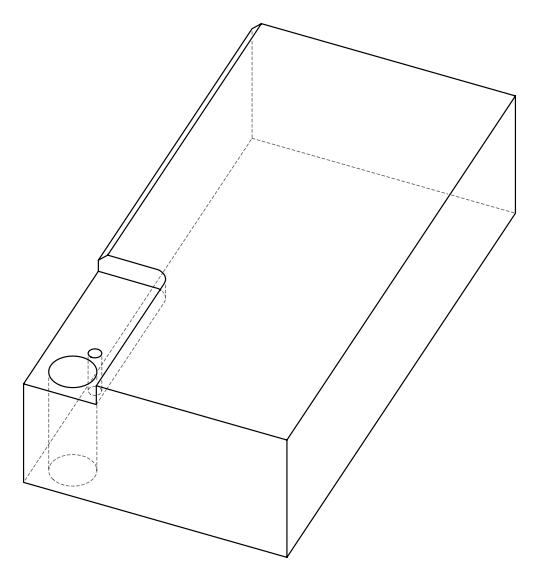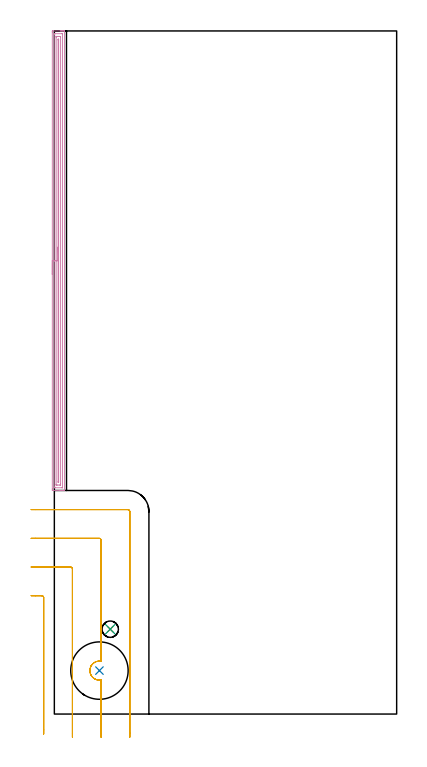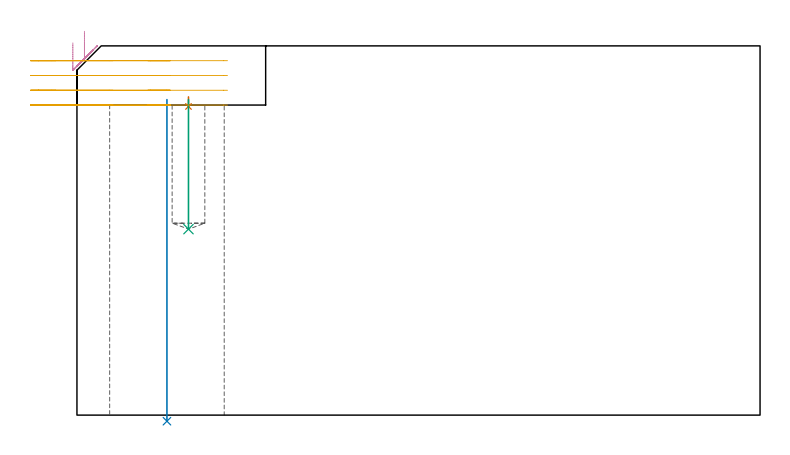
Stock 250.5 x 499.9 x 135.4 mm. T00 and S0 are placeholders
(PLAN: 5 operations, 4 tool changes, 17.8 min)
(1 SPOT_DRILL | STEP1POCKET | NXT0321_9005460120000 | 0.03 min | 2346 mm3)
(2 INDEXABLE_INSERT_DRILL_THROUGH_HOLE_FROM_SOLID | STEP1HOLE | NXT0302_036 | 0.48 min | 187477 mm3)
(3 DRILL_BLIND_HOLE_INTO_CENTER | STEP1POCKET | NXT0301_091 | 0.2 min | 5052 mm3)
(4 AREA_MILL | FG_CHAMFER_SURFACE | UGT0205_001 | 10.93 min | 13673 mm3)
(5 MILL_CORNER_NOTCH_RECTANGULAR | CORNER_NOTCH_RECTANGULAR | UGT0201_006 | Follow Part, ap 7, ae 75% | 6.15 min | 211807 mm3)
(TOOL NXT0321_9005460120000 | NC Spot Drill, 142deg, 12mm, Carbide, Uncoated | D12 PA142 FL30 Z2)
(TOOL NXT0302_036 | Index. Insert Drill 42mm [880-D4200L50-05] | D42 PA176 FL210 Z2)
(TOOL NXT0301_091 | Carbide Drill 12mm [860.1-1200-036A1-MM 2214] | D12 PA140 FL55 Z2)
(TOOL UGT0205_001 | Chamfer Mill 20 x 3 x 45 deg. | D20 FL50 Z2)
(TOOL UGT0201_006 | End Mill 28 mm | D28 FL25 Z2)
(OP 1 SPOT_DRILL)
G17 G21 G94 G90
T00 M6
G54
G17 G0 G90 X40.9 Y62.1 S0 M3
G43 Z145.4 H0
G94 G81 G98 Z113.184 F250. R116.7
G80
M5
M2
(OP 2 INDEXABLE_INSERT_DRILL_THROUGH_HOLE_FROM_SOLID)
G17 G21 G94 G90
T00 M6
G54
G17 G0 G90 X33. Y31.8 S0 M3
G43 Z145.4 H1
G94 G81 G98 Z-2.233 F250. R115.7
G80
M5
M2
(OP 3 DRILL_BLIND_HOLE_INTO_CENTER)
G17 G21 G94 G90
T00 M6
G54
G17 G0 G90 X40.9 Y62.1 S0 M3
G43 Z145.4 H1
G94 G81 G98 Z68.2 F250. R115.7
G80
M5
M2
(OP 4 AREA_MILL)
G17 G21 G94 G90
T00 M6
G54
G17 G0 G90 X-1.5 Y321.75 S1061 M3
G43 Z145.4 H0
Z136.5
G94 G1 Y321.788 Z135.628 F250.
Y321.902 Z134.764
Y322.091 Z133.912
Y322.353 Z133.08
Y322.687 Z132.274
Y323.09 Z131.5
Y323.558 Z130.764
Y324.09 Z130.072
Y324.679 Z129.429
Y325.322 Z128.84
Y326.014 Z128.309
Y326.75 Z127.84
Y327.524 Z127.437
Y328.33 Z127.103
Y329.162 Z126.841
Y330.013 Z126.652
Y330.878 Z126.538
Y331.75 Z126.5
Y498.868
X-1.499 Y499.28 Z126.501
X-1.495 Y499.756 Z126.503
X-1.492 Y499.891 Z126.506
X-1.024 Y499.9 Z126.973
X4.275 Z132.269
X4.815 Z132.812
X5.158 Z133.154
X5.699 Z133.695
X6.041 Z134.036
X6.726 Z134.726
X7.031 Z135.031
X7.387 Y499.892 Z135.378
X7.405 Y499.89 Z135.395
X7.4 Y499.731 Z135.4
Y163.769
X7.405 Y163.61 Z135.395
X7.387 Y163.608 Z135.378
X7.031 Y163.6 Z135.031
X6.726 Z134.726
X6.041 Z134.036
X4.816 Z132.812
X4.275 Z132.269
X3.662 Z131.657
X-1.024 Y163.601 Z126.973
X-1.253 Y163.604 Z126.745
X-1.492 Y163.609 Z126.506
X-1.495 Y163.744 Z126.503
X-1.499 Y164.22 Z126.501
X-1.5 Y164.701 Z126.5
Y331.75
X-0.086 Z127.914
X-0.085 Y497.807 Z127.915
X-0.084 Y497.859 Z127.916
X-0.082 Y497.884 Z127.918
X-0.08 Y497.889 Z127.92
X-0.062 Y497.891 Z127.938
X0.341 Y497.899 Z128.341
X5.158 Z133.158
X5.642 Y497.897 Z133.642
X5.873 Y497.89 Z133.873
X5.979 Y497.878 Z133.979
X5.985 Y497.55 Z133.985
Y497.493
Y165.693
X5.984 Y165.641 Z133.984
X5.982 Y165.616 Z133.982
X5.98 Y165.611 Z133.98
X5.962 Y165.609 Z133.962
X5.559 Y165.601 Z133.559
X0.742 Z128.742
X0.258 Y165.603 Z128.258
X0.027 Y165.61 Z128.027
X-0.079 Y165.622 Z127.921
X-0.085 Y165.95 Z127.915
Y166.007
X-0.086 Y331.75 Z127.914
X1.329 Z129.329
Y495.112
X1.331 Y495.706 Z129.331
X1.334 Y495.855 Z129.334
X1.335 Y495.885 Z129.335
X1.37 Y495.89 Z129.37
X1.436 Y495.897 Z129.436
X1.625 Y495.899 Z129.625
X2.317 Y495.9 Z130.317
X3.392 Z131.392
X4.084 Y495.899 Z132.084
X4.275 Y495.895 Z132.275
X4.466 Y495.89 Z132.466
X4.565 Y495.877 Z132.565
X4.568 Y495.806 Z132.568
X4.569 Y495.706 Z132.569
X4.571 Y495.406 Z132.571
Y168.388
X4.569 Y167.794 Z132.569
X4.566 Y167.645 Z132.566
X4.565 Y167.615 Z132.565
X4.53 Y167.61 Z132.53
X4.464 Y167.603 Z132.464
X4.275 Y167.601 Z132.275
X3.583 Y167.6 Z131.583
X2.508 Z130.508
X1.816 Y167.601 Z129.816
X1.625 Y167.605 Z129.625
X1.434 Y167.61 Z129.434
X1.335 Y167.623 Z129.335
X1.332 Y167.694 Z129.332
X1.331 Y167.794 Z129.331
X1.329 Y168.094 Z129.329
Y331.75
X2.743 Z130.743
Y493.263
X2.746 Y493.679 Z130.746
X2.75 Y493.882 Z130.75
X2.95 Y493.89 Z130.95
X3.15 Y493.882 Z131.15
X3.154 Y493.682 Z131.154
X3.157 Y493.263 Z131.157
Y170.055
X3.155 Y169.82 Z131.155
X3.15 Y169.618 Z131.15
X2.95 Y169.61 Z130.95
X2.75 Y169.618 Z130.75
X2.746 Y169.818 Z130.746
X2.743 Y170.237 Z130.743
Y331.75
Y332.622 Z130.781
Y333.486 Z130.895
Y334.338 Z131.083
Y335.17 Z131.346
Y335.976 Z131.68
Y336.75 Z132.082
Y337.486 Z132.551
Y338.178 Z133.082
Y338.821 Z133.672
Y339.41 Z134.315
Y339.941 Z135.007
Y340.41 Z135.743
Y340.813 Z136.517
Y341.147 Z137.322
Y341.409 Z138.155
Y341.598 Z139.006
Y341.712 Z139.871
Y341.75 Z140.743
G0 Z145.4
M5
M2
(OP 5 MILL_CORNER_NOTCH_RECTANGULAR)
G17 G21 G94 G90
T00 M6
G54
G17 G0 G90 X-7.8 Y-14.626 S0 M3
G43 Z145.4 H0
Z129.975
G94 G1 Y-11.626 F250.
Y85.207 F500.
G3 X-9.193 Y86.6 R1.4
G1 X-14.
X-17. F250.
G0 Z145.4
X13.2 Y-17.
Z129.975
G1 Y-14.
Y106.207 F500.
G3 X11.807 Y107.6 R1.4
G1 X-14.
X-17. F250.
G0 Z145.4
X34.2 Y-17.
Z129.975
G1 Y-14.
Y24.909 F500.
G2 X26.978 Y28.236 R7.002
X26.897 Y35.222 R7.056
X34.2 Y38.691 R7.02
G1 Y106.207
Y127.207
G3 X32.807 Y128.6 R1.4
G1 X-14.
X-17. F250.
G0 Z145.4
X55.2 Y-17.
Z129.975
G1 Y-14.
Y148.206 F500.
G3 X53.806 Y149.6 R1.4
G1 X-14.
X-17. F250.
G0 Z145.4
X-7.8 Y-14.626
Z124.55
G1 Y-11.626
Y85.207 F500.
G3 X-9.192 Y86.6 R1.4
G1 X-14.
X-17. F250.
G0 Z145.4
X13.2 Y-17.
Z124.55
G1 Y-14.
Y106.207 F500.
G3 X11.807 Y107.6 R1.4
G1 X-14.
X-17. F250.
G0 Z145.4
X34.2 Y-17.
Z124.55
G1 Y-14.
Y24.909 F500.
G2 X26.978 Y28.236 R7.002
X26.897 Y35.222 R7.056
X34.2 Y38.691 R7.02
G1 Y106.207
Y127.207
G3 X32.807 Y128.6 R1.4
G1 X-14.
X-17. F250.
G0 Z145.4
X55.2 Y-17.
Z124.55
G1 Y-14.
Y148.206 F500.
G3 X53.806 Y149.6 R1.4
G1 X-14.
X-17. F250.
G0 Z145.4
X-7.8 Y-14.626
Z119.125
G1 Y-11.626
Y85.207 F500.
G3 X-9.192 Y86.6 R1.4
G1 X-14.
X-17. F250.
G0 Z145.4
X13.2 Y-17.
Z119.125
G1 Y-14.
Y106.207 F500.
G3 X11.807 Y107.6 R1.4
G1 X-14.
X-17. F250.
G0 Z145.4
X34.2 Y-17.
Z119.125
G1 Y-14.
Y24.909 F500.
G2 X26.978 Y28.236 R7.002
X26.897 Y35.222 R7.056
X34.2 Y38.691 R7.02
G1 Y106.207
Y127.207
G3 X32.807 Y128.6 R1.4
G1 X-14.
X-17. F250.
G0 Z145.4
X55.2 Y-17.
Z119.125
G1 Y-14.
Y148.206 F500.
G3 X53.806 Y149.6 R1.4
G1 X-14.
X-17. F250.
G0 Z145.4
X-7.8 Y-14.626
Z113.7
G1 Y-11.626
Y85.207 F500.
G3 X-9.192 Y86.6 R1.4
G1 X-14.
X-17. F250.
G0 Z145.4
X13.2 Y-17.
Z113.7
G1 Y-14.
Y106.207 F500.
G3 X11.807 Y107.6 R1.4
G1 X-14.
X-17. F250.
G0 Z145.4
X34.2 Y-17.
Z113.7
G1 Y-14.
Y24.909 F500.
G2 X26.978 Y28.236 R7.002
X26.897 Y35.222 R7.059
X34.2 Y38.691 R7.021
G1 Y106.207
Y127.207
G3 X32.807 Y128.6 R1.4
G1 X-14.
X-17. F250.
G0 Z145.4
X55.2 Y-17.
Z113.7
G1 Y-14.
Y148.206 F500.
G3 X53.806 Y149.6 R1.4
G1 X-14.
X-17. F250.
G0 Z145.4
M5
M2
